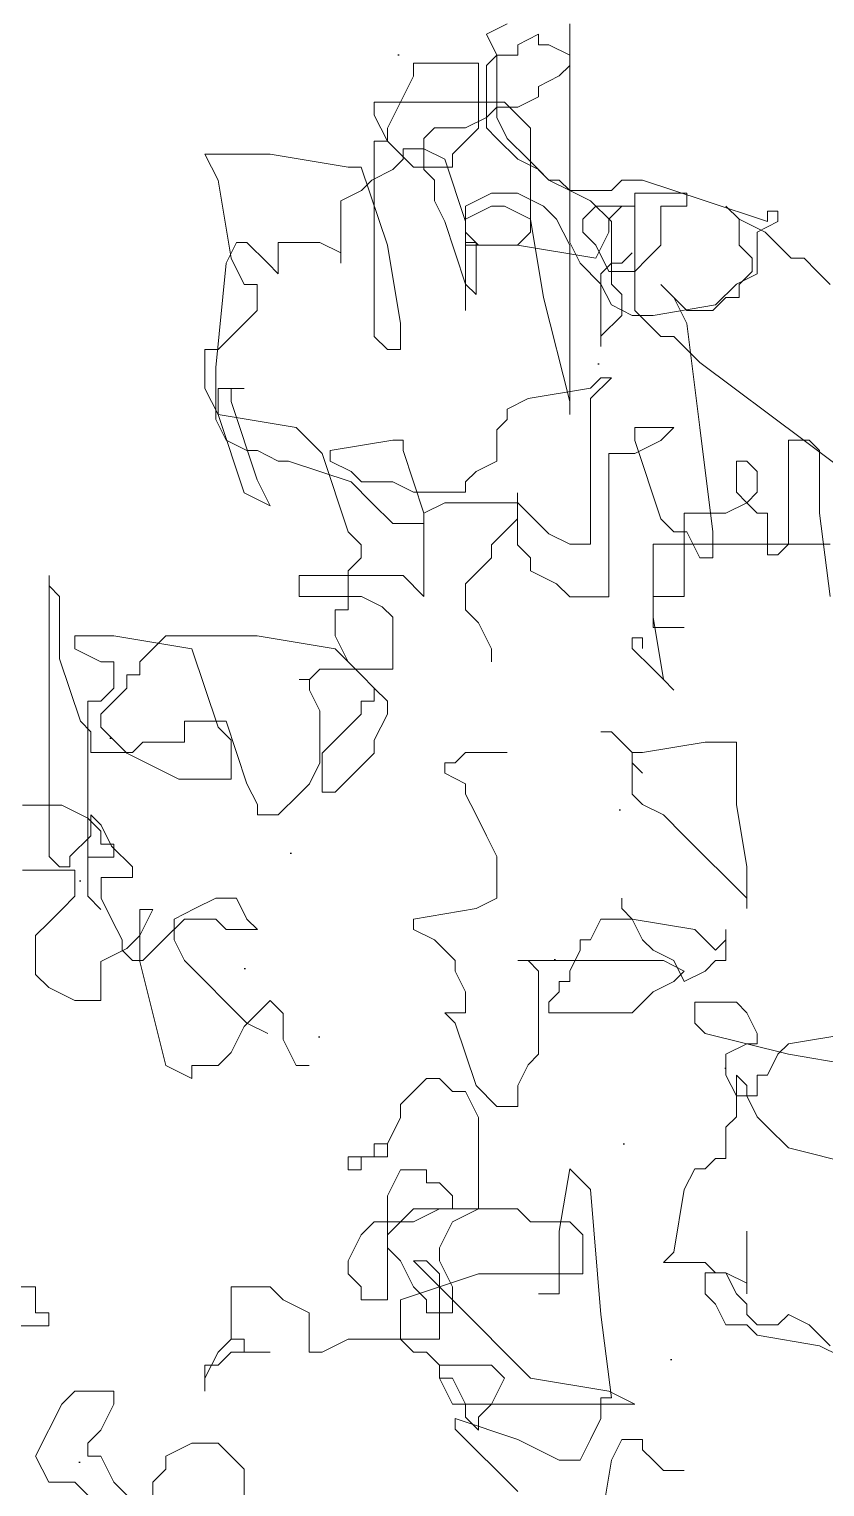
# Model space of a CAD drawing. Extents: x -95 to 325, y -1215 to -918.
# Drawn here: x -25.64 to -20.65, y -1072.52 to -1063.37 of the extents above; entities that cross this region are included whole.
import ezdxf

# ---------------------------------------------------------------- set-up
doc = ezdxf.new("R2010")
doc.units = 0
doc.layers.get('0').update_dxf_attribs({"linetype": 'CONTINUOUS'})
doc.layers.add('福建茶', color=76, linetype='CONTINUOUS')
doc.layers.add('马尼拉草', color=80, linetype='CONTINUOUS')

# ---------------------------------------------------------------- blocks, each defined once
blk = doc.blocks.new('tulia')
at = {"color": 3, "lineweight": 0}
for p, q in [((211.6286, 263.1087), (211.6763, 263.3949)), ((213.7308, 263.2096), (213.7308, 263.3886)), ((213.7906, 263.3289), (213.91, 263.2096)), ((212.0582, 263.2518), (212.3447, 262.9656)), ((213.3128, 263.2692), (213.3128, 263.1499)), ((214.0892, 263.2096), (214.0294, 263.2692)), ((213.6711, 263.1499), (213.7308, 263.2096)), ((213.91, 263.2096), (213.9697, 263.0902)), ((214.2086, 263.2096), (214.0892, 263.2096)), ((214.2683, 263.0902), (214.2086, 263.2096)), ((211.2944, 263.1564), (211.3898, 263.1564)), ((211.3898, 263.1564), (211.4376, 263.1087)), ((211.4376, 263.1087), (211.4853, 263.061)), ((211.5808, 263.0133), (211.6286, 263.1087)), ((211.7718, 263.1087), (211.724, 263.0133)), ((211.8673, 263.1087), (211.7718, 263.1087)), ((211.9627, 263.061), (211.8673, 263.1087)), ((213.3128, 263.1499), (213.3725, 263.0902)), ((213.6711, 263.0902), (213.6711, 263.1499)), ((211.4853, 263.061), (211.4853, 263.0133)), ((212.0582, 263.0133), (211.9627, 263.061)), ((213.3725, 263.0902), (213.4322, 263.0305)), ((213.5517, 263.0305), (213.6711, 263.0902)), ((213.9697, 263.0902), (214.0294, 263.0902)), ((214.0294, 263.0902), (214.0294, 263.0305)), ((214.1489, 262.8515), (214.2683, 263.0902)), ((211.4853, 263.0133), (211.5808, 263.0133)), ((211.724, 263.0133), (211.6763, 262.9179)), ((212.3447, 262.9179), (212.0582, 263.0133)), ((213.4322, 263.0305), (213.5517, 263.0305)), ((214.0294, 263.0305), (213.9697, 262.9708)), ((211.6763, 262.9179), (211.6763, 262.8225)), ((212.1781, 262.8515), (212.2378, 262.9112)), ((212.2378, 262.9112), (212.2378, 262.9708)), ((212.2378, 262.9708), (212.2975, 262.9112)), ((212.2975, 262.9112), (212.2975, 262.8515)), ((212.3447, 262.9656), (212.3447, 262.9179)), ((213.9697, 262.9708), (213.91, 262.8515)), ((211.6406, 262.7918), (211.5211, 262.8515)), ((211.5211, 262.8515), (212.3572, 262.8515)), ((212.1183, 262.7321), (212.1781, 262.8515)), ((212.2975, 262.8515), (212.3572, 262.7321)), ((212.3572, 262.8515), (212.417, 262.7321)), ((213.91, 262.8515), (213.91, 262.7918)), ((214.0892, 262.7918), (214.1489, 262.8515)), ((211.6763, 262.8225), (211.6286, 262.8225)), ((211.6286, 262.8225), (211.6763, 262.4408)), ((211.9989, 262.7321), (211.6406, 262.7918)), ((213.4919, 262.6725), (213.4919, 262.7918)), ((213.4919, 262.7918), (213.4919, 262.7321)), ((213.91, 262.7918), (214.0892, 262.7918)), ((212.3572, 262.3741), (211.9989, 262.7321)), ((212.1781, 262.6725), (212.1183, 262.7321)), ((212.3572, 262.7321), (212.417, 262.7321)), ((212.417, 262.7321), (212.417, 262.6725)), ((212.417, 262.7321), (212.417, 262.6725)), ((213.4919, 262.7321), (213.4322, 262.6128)), ((212.417, 262.6725), (212.1781, 262.6725)), ((212.417, 262.6725), (212.4767, 262.6128)), ((213.3725, 262.6128), (213.4322, 262.6725)), ((213.4322, 262.6725), (213.4919, 262.6725)), ((210.5783, 262.6317), (210.6737, 262.584)), ((210.7215, 262.4885), (210.626, 262.584)), ((210.6737, 262.584), (210.9602, 262.5362)), ((212.4767, 262.6128), (212.5364, 262.6128)), ((212.5364, 262.6128), (212.5961, 262.5531)), ((212.9545, 262.6128), (212.835, 262.5531)), ((213.0142, 262.6128), (212.9545, 262.6128)), ((213.0142, 262.4338), (213.0142, 262.6128)), ((213.3128, 262.6128), (213.1933, 262.6128)), ((213.1933, 262.6128), (213.3725, 262.6128)), ((213.3128, 262.5531), (213.3128, 262.6128)), ((213.4322, 262.6128), (213.3725, 262.5531)), ((210.9602, 262.5362), (211.0079, 262.4885)), ((212.835, 262.5531), (212.417, 262.5531)), ((212.417, 262.5531), (212.417, 262.2547)), ((212.5961, 262.5531), (212.5961, 262.3741)), ((213.3725, 262.5531), (213.3128, 262.5531)), ((213.3725, 262.5531), (213.3725, 262.3144)), ((210.817, 262.4408), (210.7215, 262.4885)), ((210.8647, 262.4885), (210.817, 262.4408)), ((210.9602, 262.4885), (210.8647, 262.4885)), ((211.0079, 262.4408), (210.9602, 262.4885)), ((211.0079, 262.4885), (211.1034, 262.4885)), ((211.0079, 262.3931), (211.0079, 262.4408)), ((211.1034, 262.4885), (211.1511, 262.3931)), ((211.6763, 262.4408), (211.724, 261.8684)), ((214.2086, 262.4338), (214.2086, 262.4934)), ((214.2086, 262.4934), (214.5072, 262.4934)), ((211.0557, 262.3454), (211.0079, 262.3931)), ((211.1511, 262.3931), (211.1989, 262.3454)), ((212.5961, 262.3741), (212.2378, 262.2547)), ((212.3572, 262.3144), (212.3572, 262.4338)), ((212.3572, 262.4338), (212.4767, 262.4338)), ((212.4767, 262.2547), (212.3572, 262.3741)), ((212.4767, 262.4338), (212.4767, 262.3741)), ((212.4767, 262.3741), (212.5364, 262.3144)), ((212.6558, 261.8967), (212.6558, 262.3741)), ((212.6558, 262.3741), (212.7753, 262.3741)), ((212.7753, 262.3741), (212.7753, 262.3144)), ((213.1336, 262.3741), (213.0142, 262.4338)), ((213.1933, 262.3144), (213.1336, 262.3741)), ((214.2683, 262.4338), (214.2086, 262.4338)), ((214.2683, 262.3144), (214.2683, 262.4338)), ((211.0079, 262.2977), (211.0079, 262.3454)), ((211.0079, 262.3454), (211.0079, 262.0592)), ((211.1034, 262.25), (211.0557, 262.3454)), ((211.1989, 262.3454), (211.1989, 262.25)), ((211.8673, 262.0592), (211.8673, 262.3454)), ((211.8673, 262.3454), (211.9627, 262.3454)), ((212.417, 262.195), (212.3572, 262.3144)), ((212.5364, 262.3144), (212.5961, 262.195)), ((212.7753, 262.3144), (212.835, 262.2547)), ((213.3725, 262.3144), (213.1933, 262.3144)), ((214.3878, 262.3144), (214.2683, 262.3144)), ((211.1034, 262.25), (211.0079, 262.2977)), ((211.1511, 262.25), (211.1034, 262.25)), ((211.1989, 262.25), (211.1034, 262.25)), ((211.1989, 262.2023), (211.1511, 262.25)), ((212.2378, 262.2547), (211.76, 262.2547)), ((211.76, 262.2547), (211.76, 262.0757)), ((212.417, 262.2547), (212.4767, 262.195)), ((212.5364, 262.195), (212.4767, 262.2547)), ((212.835, 262.2547), (212.835, 262.195)), ((211.3898, 262.2023), (211.1989, 262.2023)), ((211.3421, 262.1546), (211.3898, 262.2023)), ((212.417, 262.1354), (212.417, 262.195)), ((212.4767, 262.195), (212.5364, 262.195)), ((212.5961, 262.195), (212.6558, 262.1354)), ((212.835, 262.195), (212.7753, 262.0757)), ((211.0079, 262.0592), (211.0079, 262.1069)), ((211.2944, 261.8684), (211.3421, 262.1546)), ((212.3572, 262.016), (212.417, 262.1354)), ((212.6558, 262.1354), (212.6558, 262.0757)), ((211.76, 262.0757), (211.8197, 262.016)), ((211.8195, 261.773), (211.8673, 262.0592)), ((212.6558, 262.0757), (212.5961, 262.016)), ((212.7753, 262.0757), (212.7156, 262.016)), ((211.8197, 262.016), (211.9989, 262.016)), ((211.9989, 262.016), (212.0586, 261.9563)), ((212.2378, 261.9563), (212.3572, 262.016)), ((212.5364, 262.016), (212.417, 261.9563)), ((212.5961, 262.016), (212.5364, 261.9563)), ((212.7156, 262.016), (212.5364, 262.016)), ((212.0586, 261.9563), (212.2378, 261.9563)), ((212.417, 261.9563), (212.2378, 261.9563)), ((212.2378, 261.9563), (212.2378, 261.5386)), ((212.5364, 261.9563), (212.3572, 261.9563)), ((212.3572, 261.9563), (212.3572, 261.8967)), ((211.2466, 261.773), (211.2944, 261.8684)), ((211.724, 261.8684), (211.8195, 261.773)), ((212.3572, 261.8967), (212.417, 261.837)), ((212.5961, 261.7773), (212.6558, 261.8967)), ((210.435, 261.773), (210.817, 261.6776)), ((211.1511, 261.7253), (211.1989, 261.773)), ((211.1989, 261.773), (211.2466, 261.773)), ((212.417, 261.837), (212.4767, 261.837)), ((212.4767, 261.837), (212.4767, 261.7773)), ((212.4767, 261.7773), (212.5961, 261.7773)), ((212.7753, 261.7176), (212.7753, 261.7773)), ((212.7753, 261.7773), (212.835, 261.7773)), ((212.835, 261.7773), (212.835, 261.7176)), ((211.1034, 261.5822), (211.1034, 261.7253)), ((211.1034, 261.7253), (211.1511, 261.7253)), ((212.6558, 261.658), (212.6558, 261.7176)), ((212.6558, 261.7176), (212.7753, 261.7176)), ((212.835, 261.7176), (212.7156, 261.7176)), ((212.7156, 261.7176), (212.7156, 261.658)), ((210.817, 261.6776), (210.9124, 261.5822)), ((212.5961, 261.5386), (212.6558, 261.658)), ((212.7156, 261.658), (212.6558, 261.658)), ((210.9124, 261.5822), (210.9602, 261.5344)), ((211.0557, 261.5344), (211.1034, 261.5822)), ((210.9602, 261.5344), (211.0079, 261.439)), ((211.0557, 261.3436), (211.0557, 261.5344)), ((212.2378, 261.5386), (212.2975, 261.4193)), ((212.5961, 261.4789), (212.5961, 261.5386)), ((210.9602, 261.3436), (210.9602, 261.439)), ((210.9602, 261.439), (211.0557, 261.439)), ((211.0079, 261.439), (211.0079, 261.3913)), ((211.0557, 261.439), (211.1034, 261.3436)), ((212.0582, 261.3913), (212.0582, 261.4867)), ((212.0582, 261.4867), (212.1537, 261.4867)), ((212.1537, 261.4867), (212.2492, 261.3913)), ((212.5364, 261.4193), (212.5961, 261.4789)), ((211.0079, 261.3913), (211.0557, 261.3436)), ((212.0105, 261.2959), (212.0582, 261.3913)), ((212.2492, 261.3913), (212.3447, 261.1051)), ((212.2975, 261.4193), (212.3572, 261.4193)), ((212.3572, 261.4193), (212.417, 261.3596)), ((212.4767, 261.3596), (212.5364, 261.4193)), ((210.8647, 261.2482), (210.9124, 261.3436)), ((210.9124, 261.3436), (210.9602, 261.3436)), ((211.1034, 261.3436), (211.1034, 261.2482)), ((212.417, 261.3596), (212.4767, 261.3596)), ((213.5517, 261.2999), (213.5517, 261.3596)), ((213.5517, 261.3596), (213.6711, 261.2999)), ((210.817, 261.2482), (210.5305, 261.2959)), ((210.817, 261.2005), (210.8647, 261.2482)), ((211.1989, 261.1528), (210.817, 261.2482)), ((211.1034, 261.2482), (211.0079, 261.2005)), ((211.9627, 261.2482), (212.0105, 261.2959)), ((211.9627, 260.8666), (211.9627, 261.2482)), ((213.0142, 261.2999), (213.0739, 261.2999)), ((213.0739, 261.2999), (213.1336, 261.1805)), ((213.3128, 261.1209), (213.3725, 261.2402)), ((213.3725, 261.2402), (213.4322, 261.2999)), ((213.4322, 261.2999), (213.5517, 261.2999)), ((213.6711, 261.2999), (213.7906, 260.8225)), ((210.5305, 261.1528), (210.817, 261.2005)), ((211.0079, 261.2005), (210.9602, 261.2005)), ((210.9602, 261.2005), (210.9602, 261.1528)), ((213.1336, 261.1805), (213.1336, 261.0612)), ((210.9602, 261.1528), (211.0079, 261.0574)), ((211.2466, 261.1051), (211.1989, 261.1528)), ((211.2466, 261.0097), (211.2466, 261.1051)), ((212.3447, 261.1051), (212.3924, 261.0574)), ((213.204, 261.1528), (213.2995, 261.1051)), ((213.2531, 261.0612), (213.3128, 261.1209)), ((213.2995, 261.1051), (213.5859, 260.8189)), ((211.0079, 261.0574), (211.0557, 261.0097)), ((211.5331, 261.0574), (211.4376, 260.962)), ((211.915, 261.0574), (211.5331, 261.0574)), ((211.915, 261.0097), (211.915, 261.0574)), ((212.3924, 261.0574), (212.2969, 261.0574)), ((212.2969, 261.0574), (212.2969, 260.962)), ((213.1336, 261.0612), (213.1933, 261.0015)), ((213.1933, 261.0015), (213.2531, 261.0612)), ((211.0557, 261.0097), (211.2466, 261.0097)), ((211.8673, 260.962), (211.915, 261.0097)), ((213.9697, 260.8225), (213.9697, 261.0015)), ((213.9697, 261.0015), (214.0892, 261.0015)), ((214.0892, 261.0015), (214.2086, 260.9418)), ((211.2944, 260.9143), (211.1989, 260.8666)), ((211.3421, 260.8189), (211.2944, 260.9143)), ((211.3421, 260.9143), (211.2944, 260.8666)), ((211.4376, 260.962), (211.3421, 260.9143)), ((211.8195, 260.8666), (211.8195, 260.9143)), ((211.8195, 260.9143), (211.8673, 260.9143)), ((211.8673, 260.9143), (211.8673, 260.962)), ((212.2969, 260.962), (212.3447, 260.8666)), ((214.2086, 260.9418), (214.2683, 260.8822)), ((211.1989, 260.8666), (211.1511, 260.8189)), ((211.2944, 260.8666), (211.3898, 260.8189)), ((211.7718, 260.7712), (211.8195, 260.8666)), ((212.0105, 260.8189), (211.9627, 260.8666)), ((212.3447, 260.8666), (212.3447, 260.8189)), ((214.2683, 260.8822), (214.2683, 260.7031)), ((211.1511, 260.8189), (211.1034, 260.8189)), ((211.1034, 260.8189), (211.1034, 260.6758)), ((211.1034, 260.7235), (211.1511, 260.7712)), ((211.1511, 260.7712), (211.2466, 260.6758)), ((211.4376, 260.7712), (211.3421, 260.8189)), ((211.3898, 260.8189), (212.0582, 260.8189)), ((211.4853, 260.7235), (211.4376, 260.7712)), ((211.7718, 260.7235), (211.7718, 260.7712)), ((212.0582, 260.8189), (212.0105, 260.8189)), ((212.3447, 260.8189), (212.4401, 260.7235)), ((213.5859, 260.8189), (213.6337, 260.7235)), ((213.6814, 260.7235), (213.7769, 260.8189)), ((213.7769, 260.8189), (213.8246, 260.8189)), ((213.7906, 260.8225), (213.7906, 260.5838)), ((213.8246, 260.8189), (213.8724, 260.7712)), ((213.8503, 260.7628), (213.9697, 260.8225)), ((213.8724, 260.7712), (213.8724, 260.7235)), ((211.1034, 260.6758), (211.1034, 260.7235)), ((211.5331, 260.6281), (211.4853, 260.7235)), ((211.6763, 260.6281), (211.724, 260.7235)), ((211.724, 260.7235), (211.7718, 260.7235)), ((212.4401, 260.7235), (212.5356, 260.6758)), ((213.5859, 260.6281), (213.6814, 260.7235)), ((213.6337, 260.7235), (213.6337, 260.6281)), ((213.7308, 260.5838), (213.7906, 260.7031)), ((213.7906, 260.7031), (213.8503, 260.7628)), ((213.8724, 260.7235), (213.9201, 260.6281)), ((214.2683, 260.7031), (214.2086, 260.6435)), ((211.2466, 260.6758), (211.5331, 260.6281)), ((212.5356, 260.6758), (212.5356, 260.6281)), ((213.2995, 260.6281), (213.2517, 260.6758)), ((213.2517, 260.6758), (213.395, 260.6758)), ((213.395, 260.6758), (213.4427, 260.6281)), ((214.2086, 260.6435), (214.1489, 260.5838)), ((211.0079, 260.5326), (211.0079, 260.5803)), ((211.0079, 260.5803), (211.0079, 260.3895)), ((211.5808, 260.5803), (211.5331, 260.6281)), ((211.5331, 260.6281), (211.6763, 260.6281)), ((211.5808, 260.5326), (211.5808, 260.5803)), ((212.2492, 260.5803), (212.1537, 260.5326)), ((212.5356, 260.6281), (212.2492, 260.5803)), ((213.3472, 260.5326), (213.2995, 260.6281)), ((213.4427, 260.6281), (213.5859, 260.6281)), ((213.5382, 260.5803), (213.4427, 260.5326)), ((213.6337, 260.6281), (213.5382, 260.5803)), ((213.7906, 260.5838), (213.7308, 260.5838)), ((213.9201, 260.6281), (213.9678, 260.5326)), ((214.0294, 260.5241), (213.9697, 260.5838)), ((213.9697, 260.5838), (214.0294, 260.5241)), ((214.1489, 260.5838), (214.0892, 260.5241)), ((211.2944, 260.2464), (211.0079, 260.5326)), ((212.1537, 260.5326), (212.1537, 260.3418)), ((213.4427, 260.5326), (213.3472, 260.5326)), ((213.9678, 260.5326), (213.9678, 260.4372)), ((214.0294, 260.3451), (214.0294, 260.5241)), ((214.0294, 260.5241), (214.0294, 259.629)), ((214.0892, 260.5241), (214.0892, 260.4047)), ((213.9678, 260.4372), (213.8246, 260.4372)), ((213.8246, 260.4372), (213.8246, 260.3895)), ((211.0079, 260.3895), (211.0557, 260.1033)), ((213.8246, 260.3895), (213.9201, 260.2941)), ((214.0892, 260.4047), (214.328, 260.4047)), ((214.1111, 260.3418), (214.1111, 260.3895)), ((214.1111, 260.3895), (214.1588, 260.3895)), ((214.1588, 260.3895), (214.2066, 260.3418)), ((212.1537, 260.3418), (212.2014, 260.2464)), ((213.91, 260.2854), (213.91, 260.3451)), ((213.91, 260.3451), (214.0294, 260.3451)), ((214.0156, 260.2464), (214.1111, 260.3418)), ((214.2066, 260.3418), (214.2066, 259.0538)), ((211.3898, 260.151), (211.2944, 260.2464)), ((212.2014, 260.2464), (212.2492, 260.151)), ((213.9697, 260.2854), (213.91, 260.2854)), ((213.9201, 260.2941), (213.9678, 260.1987)), ((213.9697, 260.2257), (213.9697, 260.2854)), ((214.0156, 260.151), (214.0156, 260.2464)), ((213.9678, 260.1987), (214.0156, 260.151)), ((214.0294, 260.166), (213.9697, 260.2257)), ((211.0557, 260.1033), (211.0557, 259.8171)), ((211.4853, 260.1033), (211.3898, 260.151)), ((211.5331, 260.0556), (211.4853, 260.1033)), ((212.2492, 260.151), (212.2969, 260.0556)), ((213.1563, 260.151), (213.0608, 260.0556)), ((213.2517, 260.151), (213.1563, 260.151)), ((213.2517, 260.1033), (213.2517, 260.151)), ((213.2995, 260.0079), (213.2517, 260.1033)), ((214.1489, 260.1064), (214.0294, 260.166)), ((214.328, 260.1064), (214.1489, 260.1064)), ((211.5331, 259.8648), (211.5331, 260.0556)), ((212.2969, 260.0556), (212.2969, 260.0079)), ((212.8947, 260.0467), (212.835, 259.987)), ((212.9545, 260.0467), (212.8947, 260.0467)), ((212.9545, 259.8677), (212.9545, 260.0467)), ((213.0608, 260.0556), (213.013, 260.0079)), ((212.2969, 260.0079), (212.3924, 259.9602)), ((212.835, 259.987), (212.7753, 259.9273)), ((213.013, 260.0079), (212.9653, 259.9125)), ((213.395, 259.7217), (213.2995, 260.0079)), ((213.3725, 259.808), (213.3725, 259.987)), ((213.3725, 259.987), (213.6114, 259.987)), ((213.6114, 259.987), (213.7308, 259.9273)), ((211.5331, 259.9125), (211.4853, 259.9602)), ((211.5331, 259.8648), (211.5331, 259.9125)), ((212.3447, 259.9125), (212.2969, 259.8648)), ((212.3924, 259.9125), (212.3447, 259.9125)), ((212.3924, 259.9602), (212.3924, 259.9125)), ((212.7753, 259.9273), (212.7156, 259.8677)), ((212.9653, 259.9125), (212.9653, 259.674)), ((213.7308, 259.9273), (213.8503, 259.8677)), ((211.1989, 259.8171), (211.4853, 259.8648)), ((211.4853, 259.8648), (211.5331, 259.8648)), ((211.5808, 259.8171), (211.5331, 259.8648)), ((212.2969, 259.8648), (212.106, 259.8648)), ((212.7156, 259.8677), (212.7156, 259.808)), ((212.8947, 259.808), (212.9545, 259.8677)), ((213.8246, 259.8648), (213.7769, 259.8171)), ((214.0156, 259.8648), (213.8246, 259.8648)), ((213.8503, 259.8677), (213.91, 259.808)), ((214.0156, 259.7694), (214.0156, 259.8648)), ((211.0557, 259.8171), (211.1989, 259.8171)), ((211.6286, 259.7694), (211.5808, 259.8171)), ((211.6763, 259.7694), (211.6286, 259.7694)), ((212.7156, 259.808), (212.6558, 259.6886)), ((212.835, 259.7483), (212.8947, 259.808)), ((213.4322, 259.7483), (213.3725, 259.808)), ((213.7769, 259.8171), (213.5859, 259.8171)), ((213.5859, 259.8171), (213.5859, 259.7217)), ((213.91, 259.808), (213.9697, 259.7483)), ((214.0633, 259.7217), (214.0156, 259.7694)), ((212.7753, 259.6886), (212.835, 259.7483)), ((213.5859, 259.7217), (213.395, 259.7217)), ((213.5517, 259.3902), (213.4322, 259.7483)), ((213.9697, 259.7483), (213.9697, 259.6886)), ((214.1588, 259.4354), (214.0633, 259.7217)), ((212.6558, 259.6886), (212.6558, 259.629)), ((212.7753, 259.629), (212.7753, 259.6886)), ((212.9653, 259.674), (213.013, 259.5785)), ((213.9697, 259.6886), (213.91, 259.629)), ((211.3898, 259.5308), (211.3421, 259.5785)), ((211.3421, 259.5785), (211.3898, 259.5308)), ((212.6558, 259.629), (212.7156, 259.5693)), ((212.7156, 259.5693), (212.7156, 259.629)), ((212.7156, 259.629), (212.7753, 259.629)), ((212.7753, 259.5096), (212.7156, 259.5693)), ((212.7156, 259.5693), (212.7753, 259.5096)), ((213.013, 259.5785), (213.013, 259.5308)), ((213.91, 259.629), (213.8503, 259.5693)), ((213.8503, 259.5693), (213.8503, 259.5096)), ((213.9697, 259.629), (213.91, 259.5693)), ((213.91, 259.5693), (213.91, 259.4499)), ((214.0294, 259.629), (213.9697, 259.629)), ((211.4376, 259.2446), (211.3898, 259.5308)), ((211.3898, 259.5308), (211.4376, 259.4831)), ((212.8947, 259.3902), (212.7753, 259.5096)), ((212.7753, 259.5096), (212.835, 259.4499)), ((213.013, 259.5308), (212.9653, 259.4831)), ((213.013, 259.5308), (213.0608, 259.5308)), ((213.0608, 259.5308), (213.013, 259.5308)), ((213.8503, 259.5096), (213.7906, 259.5096)), ((213.7906, 259.5096), (213.7906, 259.4499)), ((211.4376, 259.4831), (211.5331, 259.3877)), ((212.1781, 259.3902), (212.1781, 259.4499)), ((212.9653, 259.4831), (212.6311, 259.4831)), ((212.6311, 259.4831), (212.6311, 259.2446)), ((212.835, 259.4499), (212.8947, 259.3306)), ((213.7906, 259.4499), (213.6711, 259.3306)), ((213.91, 259.4499), (213.9697, 259.4499)), ((213.9697, 259.4499), (214.0892, 259.3902)), ((214.1588, 259.1492), (214.1588, 259.4354)), ((211.4853, 259.34), (211.4853, 259.3877)), ((211.5331, 259.3877), (211.5331, 259.34)), ((212.2378, 259.2709), (212.1781, 259.3902)), ((213.2531, 259.3306), (212.8947, 259.3902)), ((213.91, 259.3306), (213.5517, 259.3902)), ((214.0892, 259.3902), (214.0892, 259.3306)), ((211.5331, 259.34), (211.4853, 259.34)), ((212.8947, 259.3306), (212.8947, 259.2112)), ((213.6711, 259.3306), (213.2531, 259.3306)), ((214.0892, 259.3306), (213.91, 259.3306)), ((211.2944, 259.2923), (211.4376, 259.2923)), ((211.4376, 259.2923), (211.4376, 258.9107)), ((211.4376, 259.1492), (211.4376, 259.2446)), ((212.2975, 259.2112), (212.2378, 259.2709)), ((212.6311, 259.2446), (212.6788, 259.1969)), ((212.2975, 259.0919), (212.2975, 259.2112)), ((212.6788, 259.1969), (212.7743, 259.1492)), ((212.8947, 259.2112), (212.835, 259.2112)), ((212.835, 259.2112), (212.835, 259.0322)), ((210.626, 259.1492), (210.6737, 258.7676)), ((211.2944, 258.7676), (211.2944, 259.1492)), ((211.2944, 259.1492), (211.4376, 259.1492)), ((211.6406, 258.4951), (211.6406, 259.1515)), ((211.6406, 259.1515), (211.8197, 259.1515)), ((211.8197, 259.1515), (211.8795, 259.0919)), ((212.5834, 259.0538), (212.4879, 259.1492)), ((212.4879, 259.1492), (212.4879, 258.7676)), ((212.7743, 259.1492), (213.0608, 259.1492)), ((213.0608, 259.1492), (213.0608, 259.0538)), ((214.2066, 259.1015), (214.1588, 259.1492)), ((214.2066, 259.0538), (214.2066, 259.1015)), ((211.8795, 259.0919), (211.9989, 259.0322)), ((211.9989, 259.0322), (211.9989, 258.9725)), ((212.1781, 258.9725), (212.2378, 259.0322)), ((212.2378, 259.0322), (212.2975, 259.0919)), ((213.0608, 259.0538), (212.5834, 259.0538)), ((212.835, 259.0322), (212.7753, 258.9725)), ((211.1628, 258.8532), (211.1628, 258.9725)), ((211.1628, 258.9725), (211.2225, 258.9725)), ((211.2225, 258.9725), (211.2822, 258.8532)), ((211.9989, 258.9725), (212.0586, 258.9128)), ((212.1781, 258.9128), (212.1781, 258.9725)), ((212.7753, 258.9725), (212.7753, 258.9128)), ((211.4376, 258.9107), (210.626, 258.9107)), ((210.817, 258.9107), (210.8647, 258.9584)), ((210.817, 258.4336), (210.817, 258.9107)), ((210.8647, 258.9584), (210.9124, 258.9584)), ((210.9124, 258.9584), (210.9124, 258.7676)), ((211.724, 258.2428), (211.724, 258.9107)), ((211.724, 258.9107), (211.8195, 258.9107)), ((211.8195, 258.9107), (211.915, 258.863)), ((212.0586, 258.9128), (212.0586, 258.6741)), ((212.1183, 258.8532), (212.1781, 258.9128)), ((212.7753, 258.9128), (212.835, 258.8532)), ((211.2225, 258.3757), (211.1628, 258.8532)), ((211.2822, 258.8532), (211.342, 258.8532)), ((211.342, 258.8532), (211.4017, 258.7935)), ((211.915, 258.863), (212.0105, 258.7676)), ((212.0586, 258.7935), (212.1183, 258.8532)), ((212.835, 258.8532), (212.9545, 258.4951)), ((210.7448, 258.4354), (210.267, 258.7935)), ((210.6737, 258.7676), (210.6737, 258.4813)), ((210.9124, 258.7676), (210.9602, 258.7676)), ((210.9602, 258.7676), (211.0079, 258.7199)), ((211.0079, 258.7199), (211.1034, 258.7676)), ((211.1034, 258.7676), (211.2944, 258.7676)), ((211.4017, 258.7935), (211.5211, 258.4354)), ((212.0105, 258.7676), (212.0582, 258.7199)), ((212.0586, 258.6741), (212.0586, 258.7935)), ((212.3924, 258.7199), (212.4879, 258.7676)), ((212.4879, 258.7676), (212.4879, 258.8153)), ((212.4879, 258.8153), (212.6311, 258.8153)), ((212.4879, 258.7676), (212.5834, 258.4813)), ((212.6311, 258.8153), (212.7266, 258.7199)), ((210.9602, 258.6722), (211.0079, 258.7199)), ((211.0079, 258.7199), (211.0557, 258.6722)), ((212.0582, 258.7199), (212.3924, 258.7199)), ((212.7266, 258.7199), (212.8221, 258.6244)), ((213.2531, 258.6144), (213.1933, 258.7338)), ((213.1933, 258.7338), (213.3128, 258.6741)), ((210.9602, 258.5767), (210.9602, 258.6722)), ((211.0557, 258.6722), (211.0557, 258.529)), ((212.5356, 258.6722), (212.2969, 258.6722)), ((212.2969, 258.6722), (212.2969, 258.6244)), ((212.6311, 258.6244), (212.5356, 258.6722)), ((213.3128, 258.6741), (213.4322, 258.3161)), ((211.0079, 258.529), (210.9602, 258.5767)), ((212.2492, 258.5767), (212.1537, 258.529)), ((212.2969, 258.6244), (212.2492, 258.5767)), ((212.7743, 258.6244), (212.6311, 258.6244)), ((212.8221, 258.5767), (212.7743, 258.6244)), ((212.8221, 258.6244), (213.1085, 258.529)), ((212.9176, 258.529), (212.8221, 258.5767)), ((213.3725, 258.2564), (213.2531, 258.6144)), ((211.0557, 258.529), (211.0079, 258.529)), ((212.1537, 258.529), (212.1537, 258.3859)), ((212.9176, 258.4813), (212.9176, 258.529)), ((213.1085, 258.529), (213.1563, 258.529)), ((213.1563, 258.529), (213.2517, 258.4813)), ((210.6737, 258.4813), (210.7215, 258.4336)), ((210.7215, 258.4336), (210.817, 258.4336)), ((211.2225, 258.0774), (210.7448, 258.4354)), ((211.342, 258.3757), (211.4017, 258.4354)), ((211.4017, 258.4354), (211.5211, 258.4951)), ((211.5211, 258.4951), (211.6406, 258.4951)), ((211.5211, 258.4354), (211.5211, 258.3757)), ((212.5834, 258.4813), (212.5834, 258.4336)), ((212.5834, 258.4336), (212.6311, 258.4336)), ((212.6311, 258.4336), (212.9176, 258.4813)), ((212.9545, 258.4951), (213.0739, 258.3757)), ((213.2517, 258.4813), (213.2995, 258.4813)), ((213.2995, 258.4813), (213.395, 258.4336)), ((213.395, 258.4336), (213.4427, 258.3382)), ((211.2822, 257.8983), (211.2225, 258.3757)), ((211.5211, 258.3757), (211.342, 258.3757)), ((212.1537, 258.3859), (212.106, 258.3382)), ((213.0739, 258.3757), (213.4322, 258.3161)), ((211.8197, 258.2564), (211.8197, 258.3161)), ((211.8197, 258.3161), (211.8197, 257.5403)), ((212.106, 258.3382), (212.106, 258.2905)), ((213.4322, 258.3161), (213.4322, 258.1967)), ((213.4322, 258.3161), (213.4919, 258.1967)), ((213.4427, 258.3382), (213.4427, 258.0997)), ((211.6286, 258.1474), (211.724, 258.2428)), ((212.0105, 258.2428), (211.724, 258.1951)), ((211.9392, 257.779), (211.8197, 258.2564)), ((212.106, 258.2905), (212.0105, 258.2428)), ((213.3725, 258.1967), (213.3725, 258.2564)), ((211.724, 258.1951), (211.6763, 258.1474)), ((213.4322, 258.1967), (213.3128, 258.1967)), ((213.3128, 258.1967), (213.3725, 258.1967)), ((213.4919, 258.1967), (213.4919, 258.0177)), ((211.6763, 258.1474), (211.6286, 258.1474)), ((213.4427, 258.0997), (213.395, 257.6226)), ((211.342, 257.958), (211.2225, 258.0774)), ((211.6763, 257.9566), (211.6763, 258.0043)), ((211.6763, 258.0043), (211.6763, 257.6704)), ((212.5961, 257.8983), (212.5961, 258.0177)), ((212.5961, 258.0177), (212.6558, 258.0177)), ((212.6558, 258.0177), (212.7156, 257.958)), ((213.4322, 258.0177), (213.3725, 257.958)), ((213.4919, 258.0177), (213.4322, 258.0177)), ((211.342, 257.779), (211.2822, 257.8983)), ((211.4017, 257.958), (211.342, 257.958)), ((211.4614, 257.8983), (211.4017, 257.958)), ((211.5211, 257.8386), (211.4614, 257.8983)), ((211.5808, 257.8612), (211.6763, 257.9566)), ((212.6558, 257.5403), (212.5961, 257.8983)), ((212.7156, 257.958), (212.7156, 257.0628)), ((213.3128, 257.8983), (213.2531, 257.8386)), ((213.3725, 257.958), (213.3128, 257.8983)), ((211.1031, 257.779), (211.1628, 257.8386)), ((211.1511, 257.8135), (211.4376, 257.8612)), ((211.1628, 257.8386), (211.2822, 257.8386)), ((211.2822, 257.8386), (211.342, 257.779)), ((211.4376, 257.8612), (211.5331, 257.8612)), ((211.5211, 257.3612), (211.5211, 257.8386)), ((211.5331, 257.8612), (211.6286, 257.8135)), ((211.5808, 257.7658), (211.5808, 257.8612)), ((212.2975, 257.3612), (212.2975, 257.8386)), ((212.2975, 257.8386), (212.2975, 257.5403)), ((213.2531, 257.8386), (213.2531, 257.7193)), ((211.0434, 257.7193), (211.0434, 257.779)), ((211.0434, 257.779), (211.1031, 257.779)), ((211.0557, 257.7181), (211.1511, 257.8135)), ((211.342, 257.779), (211.4017, 257.7193)), ((211.4017, 257.7193), (211.342, 257.779)), ((211.6286, 257.7181), (211.5808, 257.7658)), ((211.6286, 257.8135), (211.6763, 257.7181)), ((211.9989, 257.4209), (211.9392, 257.779)), ((212.2492, 257.5272), (212.2492, 257.7658)), ((212.2492, 257.7658), (212.2969, 257.7181)), ((210.6253, 257.7193), (210.685, 257.6596)), ((210.9602, 257.6704), (211.0557, 257.7181)), ((210.9836, 257.6596), (211.0434, 257.7193)), ((211.6286, 257.4318), (211.6286, 257.7181)), ((211.6763, 257.7181), (211.7718, 257.6226)), ((212.2969, 257.7181), (212.3924, 257.4318)), ((213.2531, 257.7193), (213.3128, 257.7193)), ((213.3128, 257.7193), (213.3725, 257.5999)), ((210.685, 257.6596), (210.7448, 257.5999)), ((210.9602, 257.4795), (210.9602, 257.6704)), ((210.9836, 257.5999), (210.9836, 257.6596)), ((211.4614, 257.5999), (211.5211, 257.6596)), ((211.5211, 257.6596), (211.6406, 257.6596)), ((211.6763, 257.6704), (211.6286, 257.6226)), ((211.6406, 257.6596), (211.7003, 257.5403)), ((213.204, 257.6226), (213.1563, 257.6704)), ((213.1563, 257.6704), (213.1563, 257.5272)), ((210.7448, 257.5999), (210.8045, 257.5999)), ((210.8045, 257.5999), (210.9239, 257.4806)), ((211.0434, 257.5403), (210.9836, 257.5999)), ((211.4017, 257.5403), (211.4614, 257.5999)), ((211.5808, 257.6226), (211.5331, 257.5749)), ((211.6286, 257.6226), (211.5808, 257.6226)), ((211.7003, 257.5999), (211.6406, 257.4806)), ((212.0586, 257.5403), (211.7003, 257.5999)), ((211.7718, 257.6226), (211.8195, 257.5272)), ((212.8698, 257.5749), (212.8698, 257.6226)), ((212.8698, 257.6226), (212.8698, 257.3364)), ((212.9653, 257.5272), (212.8698, 257.5749)), ((213.2995, 257.5272), (213.204, 257.6226)), ((213.395, 257.6226), (213.3472, 257.5272)), ((213.3725, 257.5999), (213.4322, 257.2419)), ((211.0434, 257.4209), (211.0434, 257.5403)), ((211.4017, 257.3612), (211.4017, 257.5403)), ((211.7003, 257.5403), (211.76, 257.4806)), ((211.8195, 257.5272), (211.8195, 256.6685)), ((211.8197, 257.5403), (211.8795, 257.4209)), ((211.9989, 257.4806), (212.0586, 257.5403)), ((212.0586, 257.5403), (212.2378, 257.5403)), ((212.2975, 257.5403), (212.0586, 257.5403)), ((212.2378, 257.5403), (212.2975, 257.4806)), ((212.2969, 257.5272), (212.2492, 257.5272)), ((212.2969, 257.4318), (212.2969, 257.5272)), ((212.7753, 257.1822), (212.6558, 257.5403)), ((213.1563, 257.5272), (212.9653, 257.5272)), ((213.3472, 257.5272), (213.2995, 257.5272)), ((210.8647, 257.4318), (210.9602, 257.4795)), ((210.8647, 257.3841), (210.8647, 257.4318)), ((211.1989, 257.3364), (210.9124, 257.4318)), ((210.9124, 257.4318), (210.9124, 257.3841)), ((210.9239, 257.4806), (211.0434, 257.4209)), ((211.724, 257.3364), (211.6286, 257.4318)), ((211.6406, 257.4806), (211.6406, 257.4209)), ((211.76, 257.4806), (211.76, 257.4209)), ((211.9989, 257.0032), (211.9989, 257.4806)), ((212.3924, 257.1456), (212.2969, 257.4318)), ((212.2975, 257.4806), (212.2975, 257.4209)), ((212.3924, 257.4318), (212.4401, 257.3364)), ((210.9124, 257.3841), (210.8647, 257.3841)), ((211.0434, 257.4209), (211.1031, 257.3612)), ((211.1031, 257.3612), (211.0434, 257.4209)), ((211.6406, 257.4209), (211.5809, 257.3612)), ((211.76, 257.4209), (211.7003, 257.3612)), ((211.8795, 257.4209), (211.9392, 257.3612)), ((212.1183, 257.3612), (211.9989, 257.4209)), ((212.2975, 257.4209), (212.1781, 257.3612)), ((211.4853, 257.241), (211.1989, 257.3364)), ((211.2822, 257.3016), (211.2822, 257.3612)), ((211.2822, 257.3612), (211.4017, 257.3612)), ((211.5211, 257.3016), (211.2822, 257.3016)), ((211.5809, 257.3612), (211.5211, 257.3612)), ((211.5211, 257.3612), (211.5211, 257.3016)), ((211.7003, 257.3612), (211.5211, 257.3612)), ((211.8195, 257.2887), (211.724, 257.3364)), ((211.9392, 257.3612), (212.0586, 257.3016)), ((212.0586, 257.3016), (212.1781, 257.3016)), ((212.1781, 257.3612), (212.1183, 257.3612)), ((212.1781, 257.3016), (212.2975, 257.3612)), ((212.4401, 257.3364), (212.4401, 257.241)), ((212.8698, 257.3364), (212.7743, 257.2887)), ((211.5808, 257.241), (211.4853, 257.241)), ((211.6286, 257.2887), (211.5808, 257.241)), ((211.8195, 257.2887), (211.6286, 257.2887)), ((211.8673, 257.241), (211.8195, 257.2887)), ((211.915, 257.241), (211.8195, 257.2887)), ((211.915, 257.241), (211.8673, 257.241)), ((212.0105, 257.1456), (211.915, 257.241)), ((211.9627, 257.1933), (211.915, 257.241)), ((212.4401, 257.241), (212.4879, 257.1933)), ((212.7266, 257.241), (212.6311, 257.1933)), ((212.7743, 257.2887), (212.7266, 257.241)), ((213.4322, 257.2419), (213.4919, 257.1225)), ((212.0582, 257.1456), (211.9627, 257.1933)), ((212.3572, 257.1225), (212.3572, 257.1822)), ((212.3572, 257.1822), (212.5364, 257.1822)), ((212.4879, 257.1933), (212.4879, 257.0502)), ((212.5364, 257.1822), (212.6558, 257.0628)), ((212.6311, 257.1933), (212.5834, 257.1456)), ((212.835, 257.1822), (212.7753, 257.1822)), ((213.1933, 257.1225), (212.835, 257.1822)), ((212.106, 257.0502), (212.0105, 257.1456)), ((212.1537, 257.0502), (212.0582, 257.1456)), ((212.2975, 257.0628), (212.3572, 257.1225)), ((212.4879, 257.0979), (212.3924, 257.1456)), ((212.5834, 257.0979), (212.4879, 257.0979)), ((212.5834, 257.1456), (212.5834, 257.0979)), ((213.4919, 257.1225), (213.1933, 257.1225)), ((212.1537, 256.9548), (212.106, 257.0502)), ((212.2014, 257.0025), (212.1537, 257.0502)), ((212.2378, 257.0032), (212.2975, 257.0628)), ((212.4879, 257.0502), (212.4401, 257.0025)), ((212.7156, 257.0628), (212.6558, 257.0628)), ((212.6558, 257.0628), (212.6558, 257.0032)), ((212.6558, 257.0628), (212.7156, 256.9435)), ((212.1183, 256.8838), (211.9989, 257.0032)), ((212.2969, 257.0025), (212.2014, 256.9548)), ((212.2014, 256.7163), (212.2014, 257.0025)), ((212.2378, 256.7048), (212.2378, 257.0032)), ((212.4401, 257.0025), (212.2969, 257.0025)), ((212.6558, 257.0032), (212.5961, 256.8838)), ((211.9627, 256.8594), (212.0582, 256.9071)), ((212.0582, 256.9071), (212.1537, 256.9071)), ((212.2014, 256.9548), (212.1537, 256.9071)), ((212.1537, 256.9071), (212.1537, 256.9548)), ((212.1537, 256.9071), (212.1537, 256.6685)), ((212.7156, 256.9435), (212.7156, 256.8838)), ((211.9627, 256.8117), (211.9627, 256.8594)), ((212.7156, 256.8838), (212.1183, 256.8838)), ((212.5961, 256.8838), (212.5364, 256.7645)), ((211.8195, 256.7163), (211.8673, 256.764)), ((211.8673, 256.764), (211.9627, 256.8117)), ((212.5364, 256.7645), (212.5364, 256.7048)), ((211.8195, 256.5254), (211.8195, 256.7163)), ((212.1537, 256.6685), (212.2014, 256.7163)), ((212.5364, 256.7048), (212.2378, 256.7048)), ((211.8195, 256.6685), (211.915, 256.6208)), ((212.0582, 256.6208), (212.0582, 256.6685)), ((212.0582, 256.6685), (212.1537, 256.6685)), ((212.1537, 256.6685), (212.2014, 256.5731)), ((211.915, 256.6208), (211.9627, 256.6208)), ((211.9627, 256.6208), (211.9627, 256.5731)), ((211.9627, 256.5731), (212.0582, 256.6208)), ((212.2014, 256.5731), (212.106, 256.5254))]:
    blk.add_line(p, q, dxfattribs=at)
blk = doc.blocks.new('tuli')
at = {"color": 3}
blk.add_blockref('tulia', (-25.9976, 9.2058), dxfattribs=at)

msp = doc.modelspace()

# ---------------------------------------------------------------- hatches: boundary and pattern name
at = {"layer": '福建茶', "lineweight": 9}
h = msp.add_hatch(dxfattribs=at)
h.set_pattern_fill('CORK', color=256, scale=0.7, angle=90, style=0)
h.set_pattern_definition([(90, (0, 0), (-2.2225, 1e-16), []), (225, (1.111, 1.111), (4.445002, -4.445002), [3.14309, -3.14309]), (225, (1.111, 1.667), (4.445002, -4.445002), [3.14309, -3.14309]), (225, (1.111, 2.2225), (4.445002, -4.445002), [3.14309, -3.14309])])
edge = h.paths.add_edge_path()
edge.add_spline(control_points=[(-31.4869, -1059.3369), (-23.6436, -1060.9624), (-7.7416, -1071.7949), (16.7497, -1052.3013), (41.7291, -1072.7369), (66.7332, -1052.1833), (91.7374, -1072.7343), (112.5299, -1055.735), (125.0333, -1060.6107), (129.1798, -1062.289)], knot_values=[26.944979, 26.944979, 26.944979, 26.944979, 51.051819, 76.978949, 102.906066, 128.833183, 154.760301, 180.687418, 193.577857, 193.577857, 193.577857, 193.577857], degree=3, periodic=0)
edge.add_line((129.1798, -1062.289), (129.1798, -1046.6251))
edge.add_line((129.1798, -1046.6251), (-31.4869, -1046.6251))
edge.add_line((-31.4869, -1046.6251), (-31.4869, -1059.3369))
at = {"layer": '马尼拉草'}
h = msp.add_hatch(dxfattribs=at)
h.set_pattern_fill('AR-SAND', color=256, scale=0.1, style=0)
edge = h.paths.add_edge_path()
edge.add_line((129.1798, -1062.289), (129.1798, -1082.4912))
edge.add_spline(control_points=[(129.1798, -1082.4912), (125.0333, -1080.8128), (112.5299, -1075.9371), (91.7374, -1092.9364), (66.7332, -1072.3854), (41.7291, -1092.9391), (16.7497, -1072.5035), (-7.7416, -1091.997), (-23.6436, -1081.1645), (-31.4869, -1079.539)], knot_values=[26.944979, 26.944979, 26.944979, 26.944979, 39.835418, 65.762535, 91.689652, 117.61677, 143.543887, 169.471017, 193.577857, 193.577857, 193.577857, 193.577857], degree=3, periodic=0)
edge.add_line((-31.4869, -1079.539), (-31.4869, -1059.3369))
edge.add_spline(control_points=[(-31.4869, -1059.3369), (-23.6436, -1060.9624), (-7.7416, -1071.7949), (16.7497, -1052.3013), (41.7291, -1072.7369), (66.7332, -1052.1833), (91.7374, -1072.7343), (112.5299, -1055.735), (125.0333, -1060.6107), (129.1798, -1062.289)], knot_values=[26.944979, 26.944979, 26.944979, 26.944979, 51.051819, 76.978949, 102.906066, 128.833183, 154.760301, 180.687418, 193.577857, 193.577857, 193.577857, 193.577857], degree=3, periodic=0)

# ---------------------------------------------------------------- linework, layer by layer
at = {"layer": '福建茶', "lineweight": 9}
msp.add_open_spline([(-31.4869, -1059.3369), (-23.6436, -1060.9624), (-7.7416, -1071.7949), (16.7497, -1052.3013), (41.7291, -1072.7369), (66.7332, -1052.1833), (91.7374, -1072.7343), (112.5299, -1055.735), (125.0333, -1060.6107), (129.1798, -1062.289)], degree=3, knots=[26.944979, 26.944979, 26.944979, 26.944979, 51.051819, 76.978949, 102.906066, 128.833183, 154.760301, 180.687418, 193.577857, 193.577857, 193.577857, 193.577857], dxfattribs=at)

# ---------------------------------------------------------------- block references
at = {"color": 1, "lineweight": 0, "xscale": 1.369095795671456, "yscale": 1.369095796253532, "zscale": 1.369095795696208, "rotation": 180}
msp.add_blockref('tuli', (232.157, -699.5239), dxfattribs=at)

doc.saveas('drawing.dxf')
